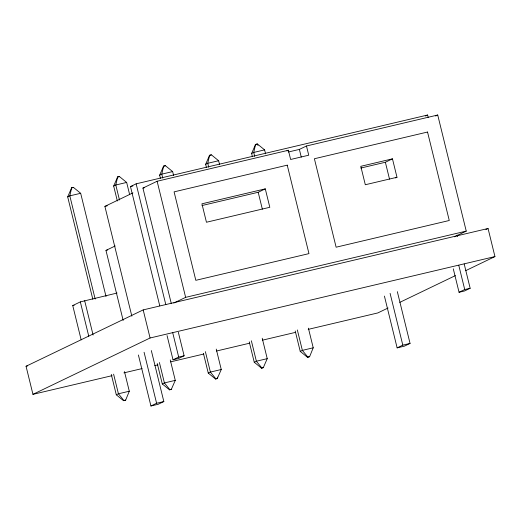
<?xml version="1.0" encoding="UTF-8"?>
<svg xmlns="http://www.w3.org/2000/svg" width="521" height="521" viewBox="0 0 521 521"><rect width="100%" height="100%" fill="white"/><g stroke="black" fill="none" stroke-linecap="round" stroke-linejoin="round"><path stroke-width="0.78" d="M106.024 296.495L80.67 193.291L73.448 187.417L71.644 187.84L69.814 195.857L95.161 299.061M129.56 194.255L126.655 182.435L119.433 176.56L117.622 176.984L115.792 185.001L119.472 199.966M173.604 175.518L172.64 171.578L165.411 165.704L163.607 166.134L161.777 174.144L162.747 178.084M219.588 164.662L218.625 160.728L211.396 154.848L209.592 155.278L207.762 163.288L208.726 167.228M265.573 153.812L264.603 149.872L257.381 143.991L255.57 144.421L253.74 152.432L254.71 156.372M203.444 353.459L208.263 373.095L215.492 378.975L217.296 378.546L217.628 377.093M92.836 299.295L67.684 196.879L71.644 187.84M117.342 200.995L113.669 186.023L117.622 176.984M160.422 178.319L159.647 175.167L163.607 166.134M206.407 167.462L205.632 164.317L209.592 155.278M111.286 374.384L116.3 394.807L123.523 400.682L125.685 400.089L129.293 391.219L124.467 371.584M252.392 156.613L251.617 153.461L255.57 144.421M157.264 363.528L162.285 383.951L169.507 389.832L171.311 389.402L175.271 380.363L170.256 359.939M217.296 378.546L221.256 369.513L216.241 349.09M249.233 341.822L254.248 362.245L261.47 368.119L263.281 367.689L267.24 358.656L262.219 338.233M295.212 330.965L300.233 351.388L307.455 357.263L309.617 356.67L313.219 347.8L308.399 328.165M73.448 187.417L71.286 188.009M67.684 196.879L69.814 195.857L80.67 193.291M119.433 176.56L117.271 177.16M113.669 186.023L115.792 185.001L126.655 182.435M165.411 165.704L163.255 166.303M159.758 305.82L130.465 186.564L136.137 183.828L427.604 115.024L428.19 117.394M159.647 175.167L161.777 174.144L172.64 171.578M211.396 154.848L209.234 155.447M131.852 316.162L104.89 206.381L132.94 192.881M171.253 303.391L142.93 188.074L157.121 181.249L288.367 150.263L290.633 159.478L308.738 155.206L306.472 145.991L437.725 115.011L466.243 231.109L454.377 236.821M205.632 164.317L207.762 163.288L218.625 160.728M255.218 144.591L257.381 143.991M251.617 153.461L253.74 152.432L264.603 149.872M286.947 150.947L288.367 150.263M288.36 152.008L299.38 149.403L306.472 145.991M123.164 320.435L105.965 250.406L115.187 245.964M201.959 205.548L258.195 192.275L265.287 188.863L269.813 207.286L206.453 222.246L201.927 203.815L265.287 188.863M425.481 116.046L427.604 115.024M435.595 116.033L437.725 115.011M81.172 339.868L72.738 305.54L80.332 301.887L117.075 293.043M360.819 168.049L385.371 162.252L392.463 158.84L396.989 177.27L395.576 177.948M112.048 375.674L32.947 394.345L26.05 366.263L143.177 309.904L488.053 228.491L494.95 256.579L465.67 270.666M173.773 303.059L185.639 297.354L466.243 231.109M32.947 394.345L150.081 337.992L494.95 256.579M167.059 335.557L173.018 359.796L178.69 357.061L184.121 355.784L178.358 332.326M184.121 355.784L178.442 358.513L173.018 359.796M116.3 394.807L118.43 393.785L129.293 391.219M123.523 400.682L125.685 400.089M162.285 383.951L164.408 382.928L175.271 380.363M485.852 229.553L488.053 228.491M169.507 389.832L171.67 389.233M208.263 373.095L210.393 372.072L221.256 369.513M138.397 354.99L150.927 405.989L156.6 403.261L163.841 401.554L151.318 350.555M163.841 401.554L158.169 404.283L150.927 405.989M215.492 378.975L217.654 378.376M254.248 362.245L256.378 361.216L267.24 358.656M261.47 368.119L263.633 367.52M388.067 308.002L377.823 312.932L308.211 329.37M399.783 302.369L455.419 275.596M300.233 351.388L302.362 350.366L313.219 347.8M307.455 357.263L309.617 356.67M453.29 268.816L459.053 292.268L464.725 289.539L470.157 288.256L464.204 264.023M470.157 288.256L464.478 290.992L459.053 292.268M384.413 296.084L397.132 347.872L402.811 345.136L410.053 343.43L397.334 291.649M410.053 343.43L404.374 346.159L397.132 347.872M130.465 186.564L132.842 185.997M142.93 188.074L144.512 187.703M104.89 206.381L107.261 205.821M392.463 158.84L360.786 166.316L365.312 184.747L396.989 177.27M105.965 250.406L107.541 250.028M26.05 366.263L27.633 365.885M123.913 372.873L142.103 368.581M154.763 365.592L157.928 364.843M170.582 361.861L203.802 354.013M216.456 351.03L249.683 343.183M262.337 340.2L295.557 332.352M72.738 305.54L74.197 305.286M257.029 144.167L258.019 145.392M307.813 357.093L302.362 350.366L297.341 329.943M261.829 367.95L256.378 361.216L251.363 340.793M215.844 378.806L210.393 372.072L205.378 351.649M169.859 389.656L164.408 382.928L159.393 362.505M123.881 400.512L118.43 393.785L113.604 374.143M457.093 235.075L457.484 236.658M458.773 265.306L464.725 289.539M385.371 162.252L389.519 179.146M390.092 293.356L402.811 345.136M299.38 149.403L301.262 157.082M258.195 192.275L262.343 209.168M157.121 181.249L185.639 297.354M136.137 183.828L165.821 304.674M172.738 332.828L178.69 357.061M143.177 309.904L150.081 337.992M144.076 352.261L156.6 403.261M84.662 300.695L93.096 335.023M80.332 301.887L88.765 336.214M287.24 165.157L174.092 191.865L195.818 280.324L308.966 253.616L287.24 165.157M427.539 132.034L314.391 158.742L336.123 247.208L449.265 220.494L427.539 132.034"/></g></svg>
